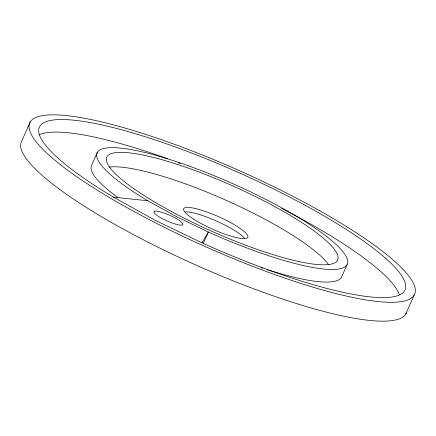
<?xml version="1.0" encoding="UTF-8"?>
<svg xmlns="http://www.w3.org/2000/svg" width="436" height="436" viewBox="0 0 436 436"><rect width="100%" height="100%" fill="white"/><g stroke="black" fill="none" stroke-linecap="round" stroke-linejoin="round"><path stroke-width="0.65" d="M30.198 122.047L21.8 140.915A210.648 41.638 24 0 0 195.132 264.696A210.648 41.638 24 0 0 406.314 312.934M97.397 152.333L91.8 164.906A136.92 27.065 24 0 0 117.954 197.519M203.29 243.402L208.359 232.023A136.92 27.065 24 0 0 344.206 253.392A136.92 27.065 24 0 0 152.584 154.453A136.92 27.065 24 0 0 147.809 200.762L176.525 216.665L208.359 232.023L201.966 242.847L155.45 220.403L113.48 197.159A200.113 39.556 24 0 1 120.45 129.476A200.113 39.556 24 0 1 400.521 274.081A200.113 39.556 24 0 1 201.966 242.847M347.002 264.805L341.399 277.383A136.92 27.065 24 0 1 267.012 269.573M405.802 313.953L414.2 295.085A210.648 41.638 24 0 0 144.643 134.059A210.648 41.638 24 0 0 107.757 196.56A210.648 41.638 24 0 0 414.2 295.085M113.48 197.159L147.809 200.762M109.354 167.053A126.386 24.983 24 0 1 226.066 200.271A126.386 24.983 24 0 1 328.624 264.745M262.794 268.195A136.92 27.065 24 0 1 260.957 267.584M38.995 134.882A200.113 39.556 24 0 1 167.424 158.715M178.482 162.77A200.113 39.556 24 0 1 180.444 163.511M281.596 208.403A200.113 39.556 24 0 1 282.768 209.008M283.351 209.307A200.113 39.556 24 0 1 399.316 294.692M185.469 211.809A35.109 6.938 24 0 1 217.09 221.303A35.109 6.938 24 0 1 244.65 238.361M154.856 211.144L153.952 211.624A15.8 3.123 24 0 0 163.086 219.052A15.8 3.123 24 0 0 180.03 225.085L181.85 225.085A15.8 3.123 24 0 0 173.621 217.177A15.8 3.123 24 0 0 154.856 211.144M153.532 201.361A126.386 24.983 24 0 0 337.399 260.477A126.386 24.983 24 0 0 175.664 163.865A126.386 24.983 24 0 0 153.532 201.361M193.649 219.145A35.109 6.938 24 0 0 247.087 238.078A35.109 6.938 24 0 0 206.544 211.869A35.109 6.938 24 0 0 193.649 219.145"/></g></svg>
